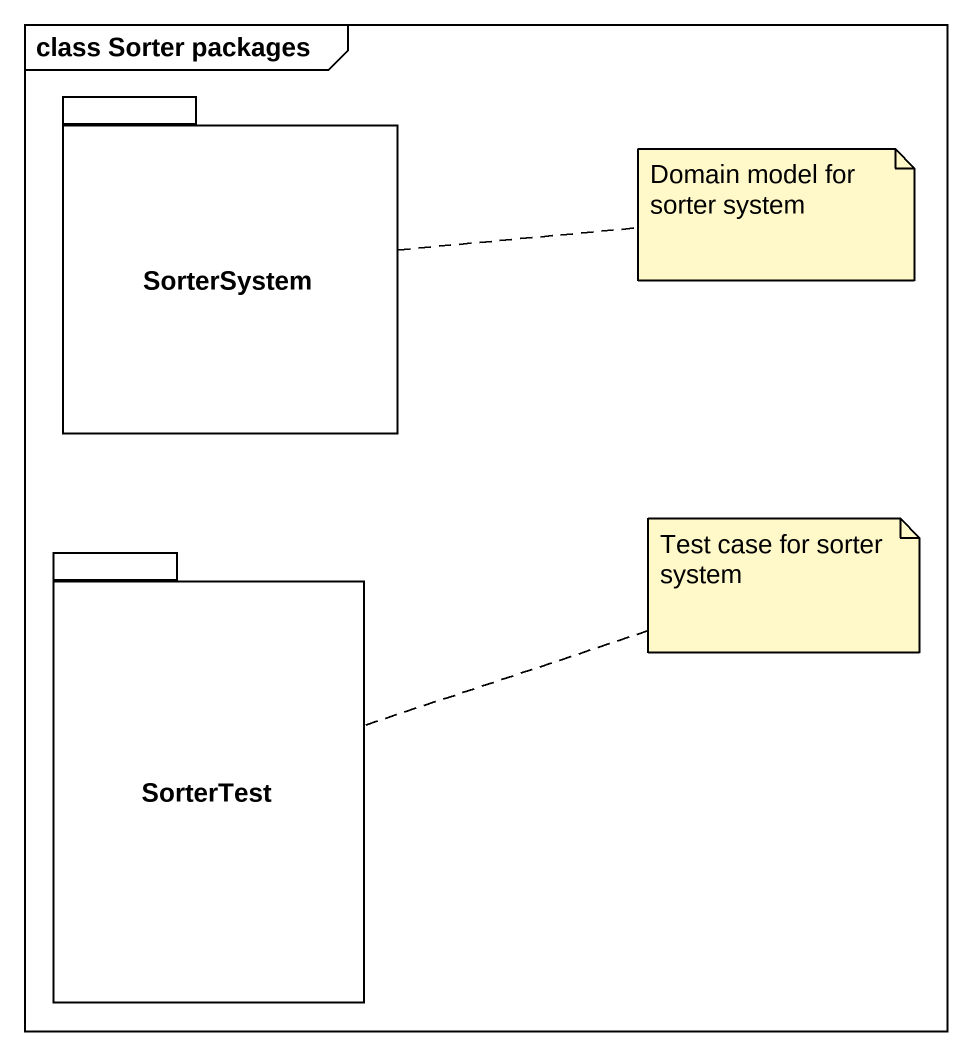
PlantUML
@startuml
mainframe class Sorter packages
package SorterSystem {
}
package SorterTest {
}
note right of SorterSystem : Domain model for sorter system
note right of SorterTest : Test case for sorter system
@enduml
